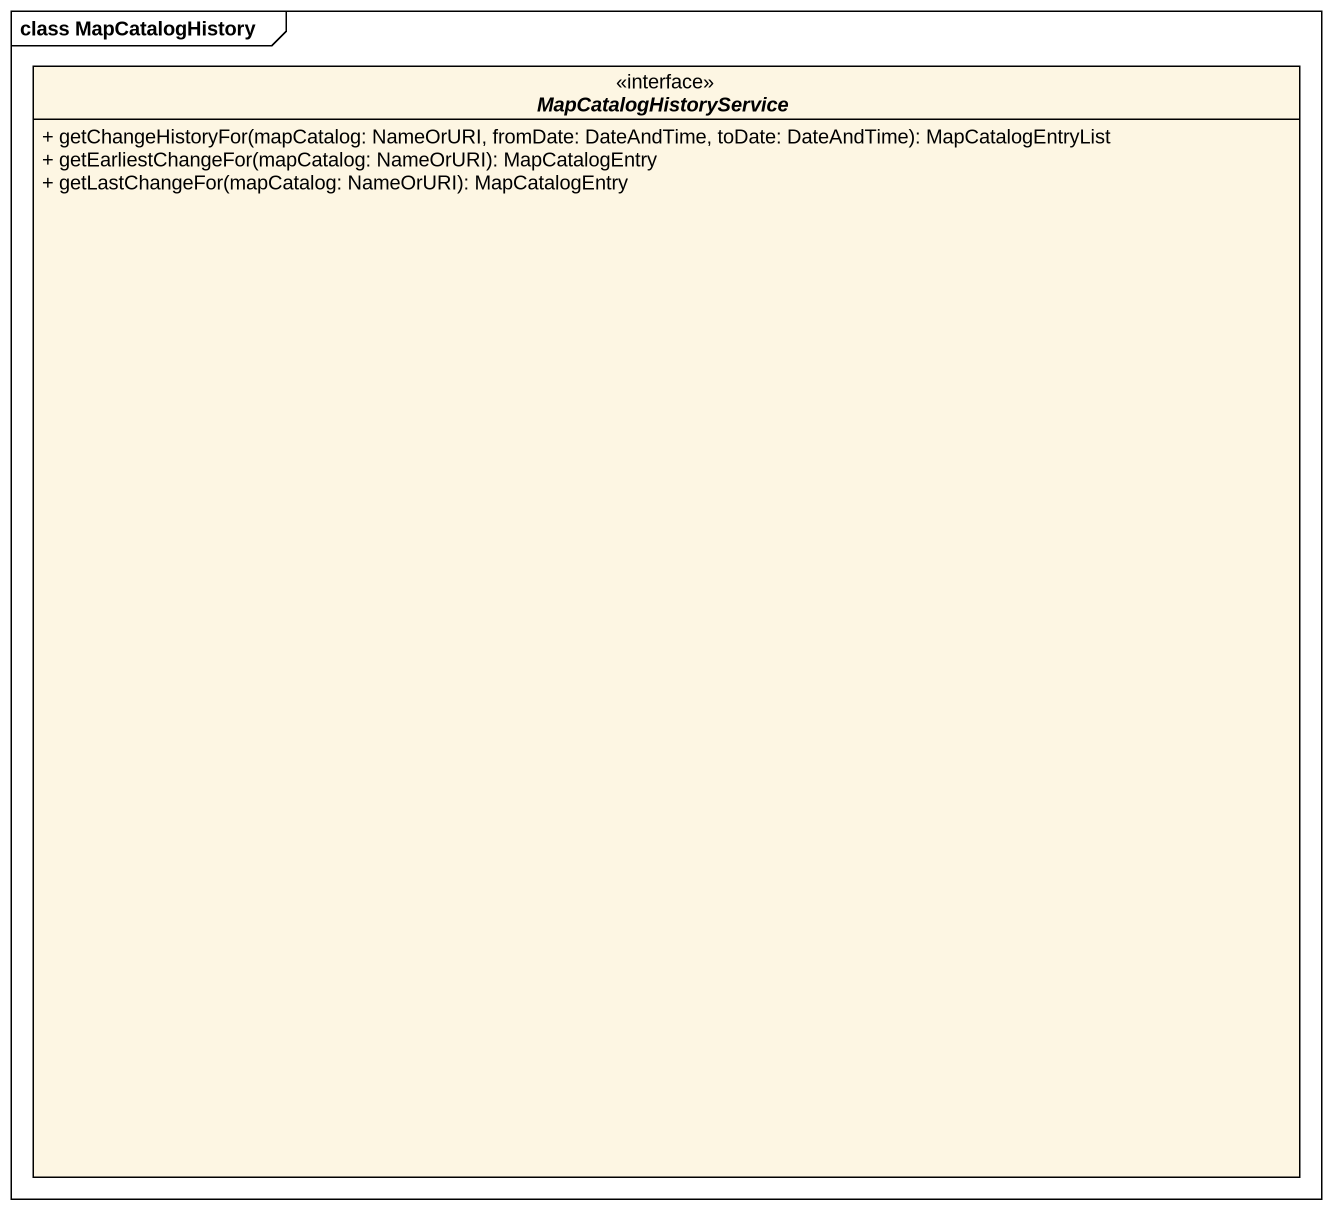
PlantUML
@startuml
mainframe class MapCatalogHistory
hide circle
hide empty members
skinparam classAttributeIconSize 0
interface MapCatalogHistoryService <<interface>> {
  + getChangeHistoryFor(mapCatalog: NameOrURI, fromDate: DateAndTime, toDate: DateAndTime): MapCatalogEntryList
  + getEarliestChangeFor(mapCatalog: NameOrURI): MapCatalogEntry
  + getLastChangeFor(mapCatalog: NameOrURI): MapCatalogEntry
}
@enduml
